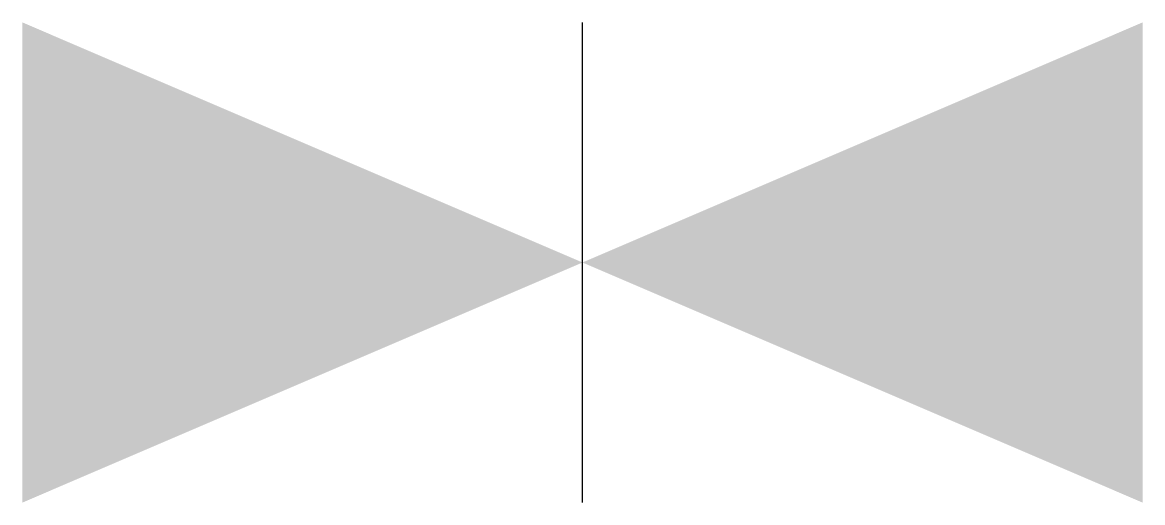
# Model space of a CAD drawing. Header units: millimetres. Extents: x -15 to -8, y 0 to 3.
import ezdxf

# ---------------------------------------------------------------- set-up
doc = ezdxf.new("R2010")
doc.units = ezdxf.units.MM

# ---------------------------------------------------------------- blocks, each defined once
blk = doc.blocks.new('36')
h = blk.add_hatch(color=7)
h.dxf.hatch_style = 1
h.paths.add_polyline_path([(0, 0), (0, 3), (7, 0), (7, 3), (0, 0)])
at = {"color": 7}
blk.add_line((3.5, 0), (3.5, 3), dxfattribs=at)

msp = doc.modelspace()

# ---------------------------------------------------------------- block references
msp.add_blockref('36', (-15, 0))

doc.saveas('drawing.dxf')
